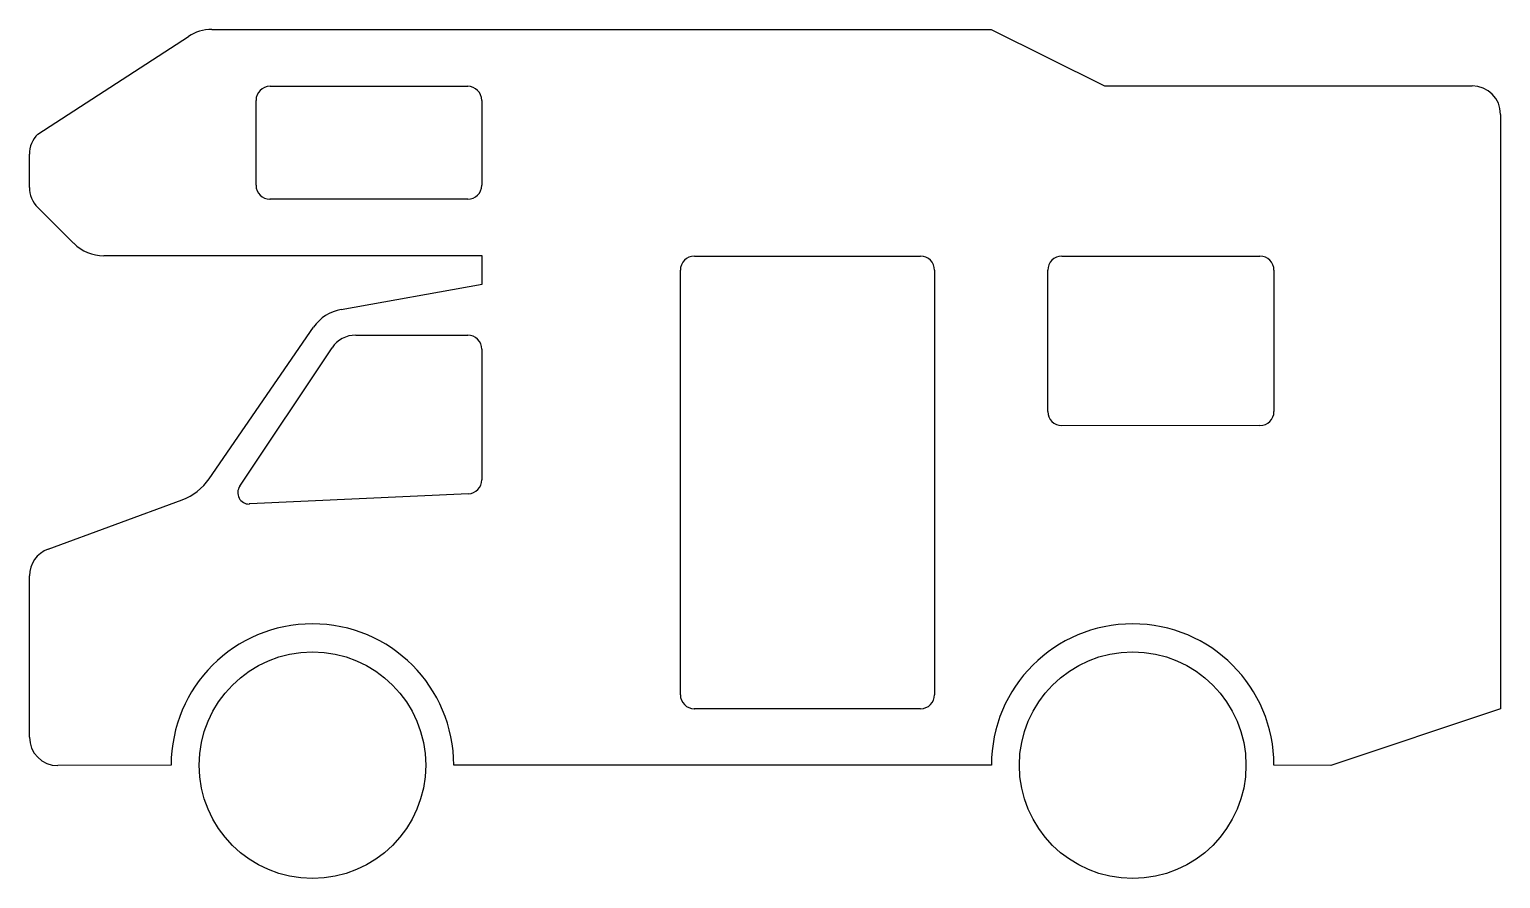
# Model space of a CAD drawing. Extents: x 0 to 173, y 0 to 100.
import ezdxf

# ---------------------------------------------------------------- set-up
doc = ezdxf.new("R2010")
doc.units = 0
doc.header["$LTSCALE"] = 25
doc.linetypes.add('AUSGEZOGEN', pattern=[0])
doc.layers.get('0').update_dxf_attribs({"linetype": 'AUSGEZOGEN'})

msp = doc.modelspace()

# ---------------------------------------------------------------- linework, layer by layer
for p, q in [((0.98, 87.67), (18.73, 99.16)), ((21.5, 100), (113.33, 100)), ((113.33, 100), (126.66, 93.35)), ((28.35, 93.3), (51.65, 93.3)), ((126.66, 93.35), (170, 93.35)), ((26.7, 81.65), (26.7, 91.65)), ((53.3, 91.65), (53.3, 81.65)), ((173.35, 90), (173.33, 20)), ((0, 81.4), (0, 85.3)), ((28.33, 80), (28.35, 80)), ((51.65, 80), (28.33, 80)), ((5.21, 74.81), (0.98, 79.03)), ((53.33, 73.33), (8.75, 73.35)), ((53.33, 70), (53.33, 73.33)), ((78.35, 73.3), (105, 73.3)), ((121.65, 73.3), (145, 73.3)), ((76.7, 21.65), (76.7, 71.65)), ((106.65, 71.65), (106.65, 21.65)), ((120, 55), (120, 71.65)), ((146.65, 71.65), (146.65, 55)), ((36.73, 67.02), (53.33, 70)), ((21.18, 47.08), (33.48, 64.93)), ((24.78, 46.2), (35.66, 62.51)), ((38.45, 64), (51.66, 64)), ((53.3, 62.35), (53.3, 46.95)), ((145, 53.35), (121.66, 53.33)), ((51.72, 45.3), (25.96, 44.12)), ((2.2, 38.8), (17.99, 44.61)), ((25.91, 44.12), (25.9, 44.12)), ((25.9, 44.12), (25.9, 44.12)), ((25.9, 44.12), (25.9, 44.12)), ((25.9, 44.12), (25.9, 44.12)), ((25.9, 44.12), (25.9, 44.12)), ((25.9, 44.12), (25.9, 44.12)), ((25.9, 44.12), (25.9, 44.1)), ((25.92, 44.12), (25.91, 44.12)), ((25.91, 44.12), (25.91, 44.12)), ((25.91, 44.12), (25.91, 44.12)), ((25.91, 44.12), (25.91, 44.12)), ((25.91, 44.12), (25.91, 44.12)), ((25.91, 44.12), (25.91, 44.12)), ((25.91, 44.12), (25.91, 44.12)), ((25.91, 44.12), (25.91, 44.12)), ((25.91, 44.12), (25.91, 44.12)), ((25.91, 44.12), (25.91, 44.12)), ((25.91, 44.12), (25.91, 44.12)), ((25.93, 44.12), (25.92, 44.12)), ((25.92, 44.12), (25.92, 44.12)), ((25.92, 44.12), (25.92, 44.12)), ((25.92, 44.12), (25.92, 44.12)), ((25.92, 44.12), (25.92, 44.12)), ((25.92, 44.12), (25.92, 44.12)), ((25.92, 44.12), (25.92, 44.12)), ((25.92, 44.12), (25.92, 44.12)), ((25.92, 44.12), (25.92, 44.12)), ((25.92, 44.12), (25.92, 44.12)), ((25.92, 44.12), (25.92, 44.12)), ((25.92, 44.12), (25.92, 44.12)), ((25.92, 44.12), (25.92, 44.12)), ((25.92, 44.12), (25.92, 44.12)), ((25.92, 44.12), (25.92, 44.12)), ((25.92, 44.12), (25.92, 44.12)), ((25.92, 44.12), (25.92, 44.12)), ((25.92, 44.12), (25.92, 44.12)), ((25.92, 44.12), (25.92, 44.12)), ((25.92, 44.12), (25.92, 44.12)), ((25.92, 44.12), (25.92, 44.12)), ((25.94, 44.12), (25.93, 44.12)), ((25.93, 44.12), (25.93, 44.12)), ((25.93, 44.12), (25.93, 44.12)), ((25.93, 44.12), (25.93, 44.12)), ((25.93, 44.12), (25.93, 44.12)), ((25.93, 44.12), (25.93, 44.12)), ((25.93, 44.12), (25.93, 44.12)), ((25.93, 44.12), (25.93, 44.12)), ((25.93, 44.12), (25.93, 44.12)), ((25.93, 44.12), (25.93, 44.12)), ((25.93, 44.12), (25.93, 44.12)), ((25.93, 44.12), (25.93, 44.12)), ((25.93, 44.12), (25.93, 44.12)), ((25.93, 44.12), (25.93, 44.12)), ((25.93, 44.12), (25.93, 44.12)), ((25.93, 44.12), (25.93, 44.12)), ((25.93, 44.12), (25.93, 44.12)), ((25.93, 44.12), (25.93, 44.12)), ((25.93, 44.12), (25.93, 44.12)), ((25.93, 44.12), (25.93, 44.12)), ((25.93, 44.12), (25.93, 44.12)), ((25.93, 44.12), (25.93, 44.12)), ((25.93, 44.12), (25.93, 44.12)), ((25.93, 44.12), (25.93, 44.12)), ((25.93, 44.12), (25.93, 44.12)), ((25.93, 44.12), (25.93, 44.12)), ((25.93, 44.12), (25.93, 44.12)), ((25.93, 44.12), (25.93, 44.12)), ((25.93, 44.12), (25.93, 44.12)), ((25.93, 44.12), (25.93, 44.12)), ((25.93, 44.12), (25.93, 44.12)), ((25.93, 44.12), (25.93, 44.12)), ((25.93, 44.12), (25.93, 44.12)), ((25.93, 44.12), (25.93, 44.12)), ((25.93, 44.12), (25.93, 44.12)), ((25.93, 44.12), (25.93, 44.12)), ((25.95, 44.12), (25.94, 44.12)), ((25.94, 44.12), (25.94, 44.12)), ((25.94, 44.12), (25.94, 44.12)), ((25.94, 44.12), (25.94, 44.12)), ((25.94, 44.12), (25.94, 44.12)), ((25.94, 44.12), (25.94, 44.12)), ((25.94, 44.12), (25.94, 44.12)), ((25.94, 44.12), (25.94, 44.12)), ((25.94, 44.12), (25.94, 44.12)), ((25.94, 44.12), (25.94, 44.12)), ((25.94, 44.12), (25.94, 44.12)), ((25.94, 44.12), (25.94, 44.12)), ((25.94, 44.12), (25.94, 44.12)), ((25.94, 44.12), (25.94, 44.12)), ((25.94, 44.12), (25.94, 44.12)), ((25.96, 44.12), (25.95, 44.12)), ((25.95, 44.12), (25.95, 44.12)), ((25.95, 44.12), (25.95, 44.12)), ((25.95, 44.12), (25.95, 44.12)), ((25.95, 44.12), (25.95, 44.12)), ((25.95, 44.12), (25.95, 44.12)), ((25.95, 44.12), (25.95, 44.12)), ((25.95, 44.12), (25.95, 44.12)), ((25.95, 44.12), (25.95, 44.12)), ((25.96, 44.12), (25.96, 44.12)), ((25.96, 44.12), (25.96, 44.12)), ((0, 16.65), (0, 35.65)), ((78.33, 20), (78.35, 20)), ((105, 20), (78.33, 20)), ((173.33, 20), (153.33, 13.33)), ((16.7, 13.35), (3.35, 13.3)), ((113.35, 13.35), (50, 13.35)), ((153.33, 13.33), (146.65, 13.35))]:
    msp.add_line(p, q)
for centre in [(33.35, 13.35), (130, 13.35)]:
    msp.add_circle(centre, 13.35)
for centre, radius, start, end in [((21.5, 95), 5, 90, 123.685), ((28.35, 91.65), 1.65, 90, 180), ((51.65, 91.65), 1.65, 0, 90), ((170, 90), 3.35, 0, 90), ((3.35, 85.3), 3.35, 135, 180), ((28.35, 81.65), 1.65, 180, 270), ((51.65, 81.65), 1.65, 270, 360), ((3.35, 81.4), 3.35, 180, 225), ((8.75, 78.35), 5, 225, 270), ((78.35, 71.65), 1.65, 90, 180), ((105, 71.65), 1.65, 0, 90), ((121.65, 71.65), 1.65, 90, 180), ((145, 71.65), 1.65, 0, 90), ((37.6, 62.1), 5, 100, 145.5), ((38.45, 60.65), 3.35, 90, 146.31), ((51.65, 62.35), 1.65, 359.995, 450), ((121.65, 55), 1.65, 180, 270), ((145, 55), 1.65, 270, 360), ((15.7, 50.85), 6.65, 290.135, 325.49), ((51.65, 46.95), 1.65, 272.545, 360), ((25.9, 45.45), 1.35, 146.315, 270), ((3.35, 35.65), 3.35, 110.135, 180), ((33.35, 13.35), 16.65, 0, 180), ((130, 13.35), 16.65, 0, 180), ((78.35, 21.65), 1.65, 180, 270), ((105, 21.65), 1.65, 270, 360), ((3.35, 16.65), 3.35, 180, 270)]:
    msp.add_arc(centre, radius, start, end)

doc.saveas('drawing.dxf')
